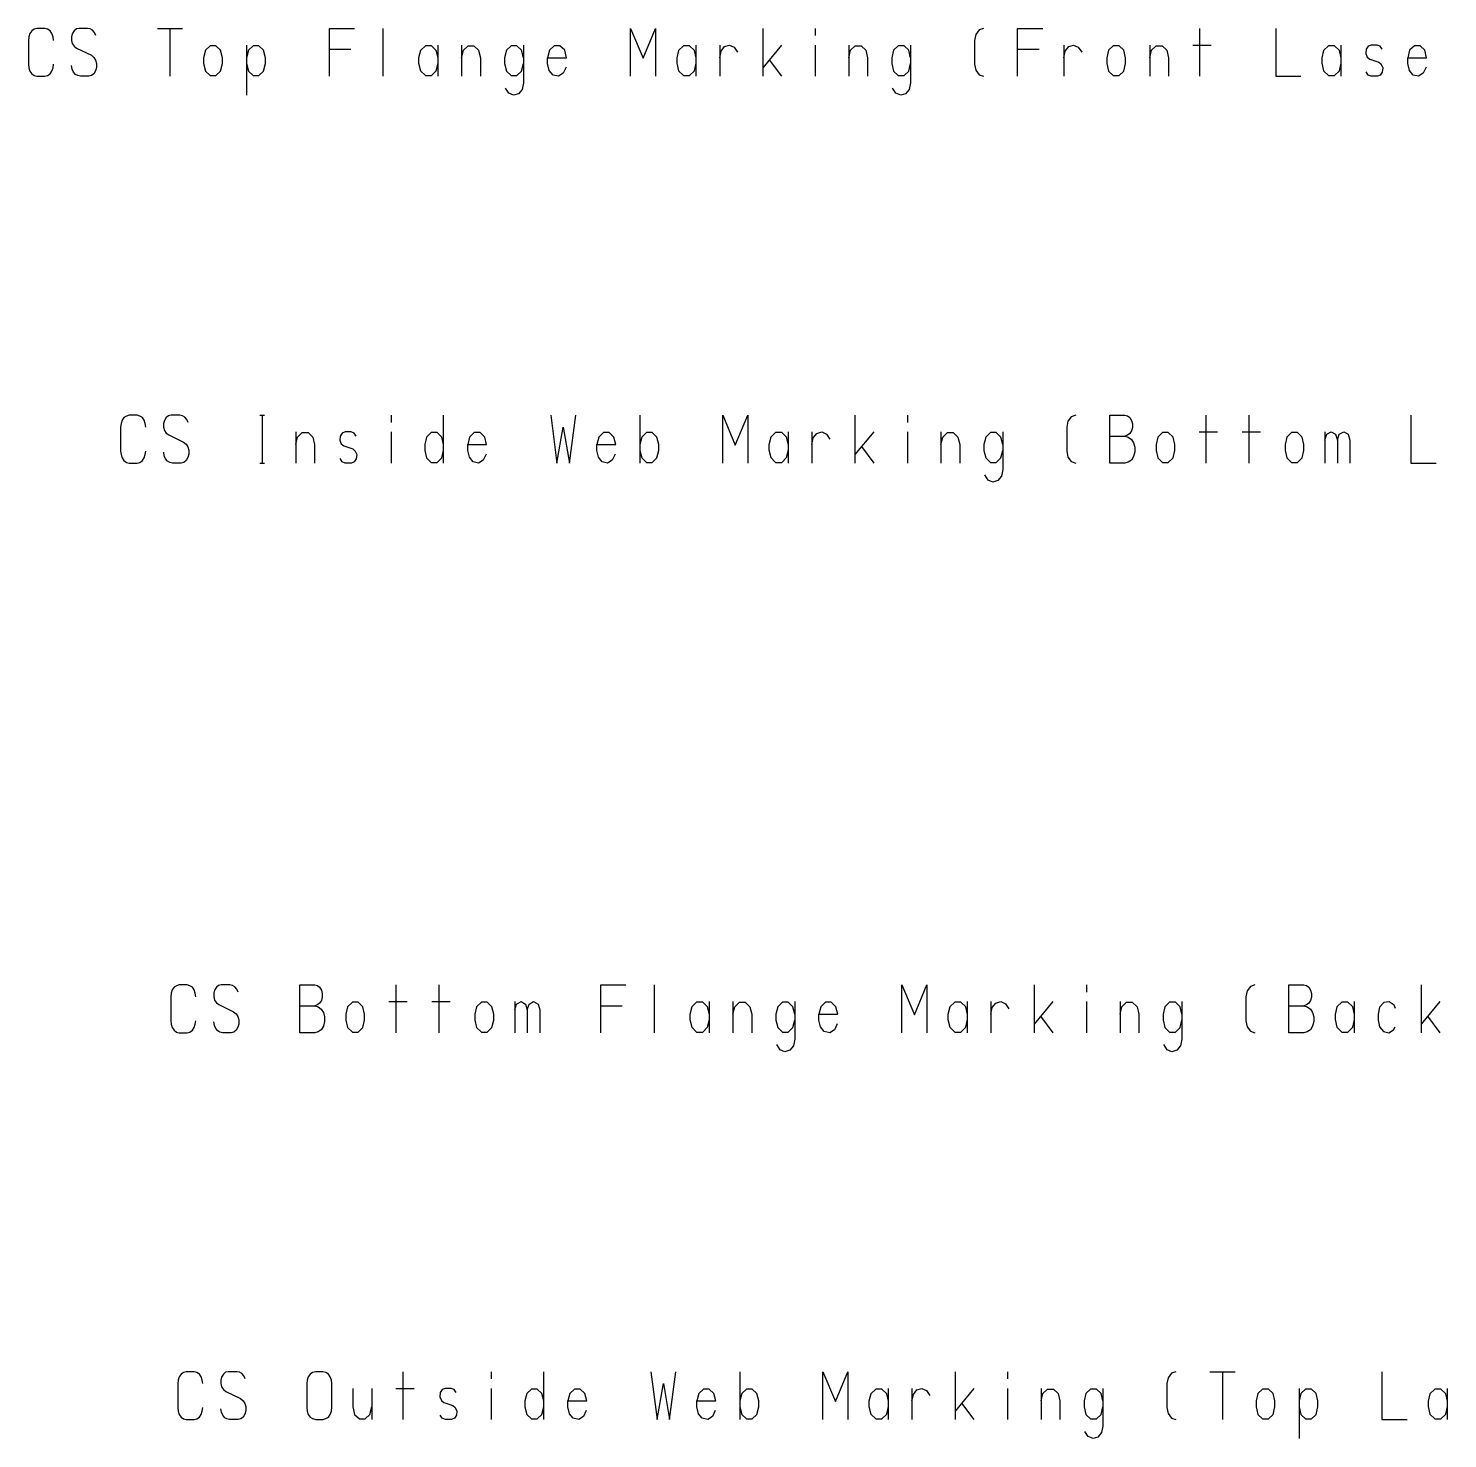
# Model space of a CAD drawing. Header units: metres. Extents: x -572 to -120, y 29 to 92.
# Drawn here: x -572.1 to -512.7, y 32.6 to 91.7 of the extents above; entities that cross this region are included whole.
import ezdxf

# ---------------------------------------------------------------- set-up
doc = ezdxf.new("R2010")
doc.units = ezdxf.units.M

msp = doc.modelspace()

# ---------------------------------------------------------------- linework, layer by layer
at = {"layer": 'Info', "color": 11, "linetype": 'CONTINUOUS'}
for p, q in [((-571.93, 91.555), (-572.005, 91.443)), ((-571.827, 91.618), (-571.93, 91.555)), ((-571.714, 91.655), (-571.827, 91.618)), ((-571.377, 91.655), (-571.714, 91.655)), ((-571.264, 91.618), (-571.377, 91.655)), ((-571.161, 91.555), (-571.264, 91.618)), ((-571.086, 91.443), (-571.161, 91.555)), ((-570.158, 91.555), (-570.233, 91.43)), ((-570.064, 91.63), (-570.158, 91.555)), ((-569.952, 91.655), (-570.064, 91.63)), ((-569.596, 91.655), (-569.952, 91.655)), ((-569.483, 91.63), (-569.596, 91.655)), ((-569.389, 91.58), (-569.483, 91.63)), ((-569.305, 91.48), (-569.389, 91.58)), ((-569.249, 91.355), (-569.305, 91.48)), ((-566.671, 91.655), (-565.621, 91.655)), ((-566.146, 91.655), (-566.146, 89.655)), ((-559.471, 91.655), (-558.421, 91.655)), ((-559.471, 89.655), (-559.471, 91.655)), ((-557.239, 91.655), (-557.239, 89.655)), ((-546.871, 91.655), (-546.346, 90.405)), ((-546.871, 89.655), (-546.871, 91.655)), ((-546.346, 90.405), (-545.821, 91.655)), ((-545.821, 91.655), (-545.821, 89.655)), ((-541.339, 91.655), (-541.339, 89.655)), ((-539.146, 91.655), (-539.146, 91.355)), ((-532.283, 91.593), (-532.424, 91.405)), ((-532.096, 91.655), (-532.283, 91.593)), ((-530.671, 91.655), (-529.621, 91.655)), ((-530.671, 89.655), (-530.671, 91.655)), ((-523.039, 89.655), (-523.039, 91.655)), ((-519.871, 91.655), (-519.871, 89.655)), ((-572.052, 91.305), (-572.071, 91.155)), ((-572.071, 91.155), (-572.071, 90.155)), ((-572.005, 91.443), (-572.052, 91.305)), ((-571.039, 91.305), (-571.086, 91.443)), ((-571.021, 91.155), (-571.039, 91.305)), ((-570.233, 91.43), (-570.271, 91.305)), ((-570.271, 91.305), (-570.271, 91.155)), ((-570.271, 91.155), (-570.233, 91.018)), ((-570.233, 91.018), (-570.158, 90.905)), ((-570.158, 90.905), (-570.055, 90.83)), ((-564.468, 90.93), (-564.664, 90.743)), ((-564.224, 90.93), (-564.468, 90.93)), ((-564.027, 90.743), (-564.224, 90.93)), ((-562.939, 90.955), (-562.939, 88.855)), ((-562.668, 90.93), (-562.864, 90.743)), ((-562.424, 90.93), (-562.668, 90.93)), ((-562.227, 90.743), (-562.424, 90.93)), ((-555.458, 90.93), (-555.664, 90.73)), ((-555.205, 90.93), (-555.458, 90.93)), ((-554.999, 90.73), (-555.205, 90.93)), ((-554.924, 89.655), (-554.924, 90.955)), ((-553.939, 90.955), (-553.939, 89.655)), ((-553.864, 90.743), (-553.668, 90.93)), ((-553.668, 90.93), (-553.424, 90.93)), ((-553.424, 90.93), (-553.227, 90.743)), ((-551.868, 90.93), (-552.064, 90.743)), ((-551.624, 90.93), (-551.868, 90.93)), ((-551.427, 90.743), (-551.624, 90.93)), ((-551.352, 90.955), (-551.352, 89.38)), ((-550.068, 90.93), (-550.264, 90.743)), ((-549.824, 90.93), (-550.068, 90.93)), ((-549.627, 90.743), (-549.824, 90.93)), ((-544.658, 90.93), (-544.864, 90.73)), ((-544.405, 90.93), (-544.658, 90.93)), ((-544.199, 90.73), (-544.405, 90.93)), ((-544.124, 89.655), (-544.124, 90.955)), ((-543.139, 90.955), (-543.139, 89.655)), ((-543.083, 90.705), (-542.933, 90.893)), ((-542.933, 90.893), (-542.727, 90.955)), ((-542.727, 90.955), (-542.53, 90.868)), ((-540.552, 90.955), (-541.339, 90.005)), ((-539.146, 90.955), (-539.146, 89.655)), ((-537.739, 90.955), (-537.739, 89.655)), ((-537.664, 90.743), (-537.468, 90.93)), ((-537.468, 90.93), (-537.224, 90.93)), ((-537.224, 90.93), (-537.027, 90.743)), ((-535.668, 90.93), (-535.864, 90.743)), ((-535.424, 90.93), (-535.668, 90.93)), ((-535.227, 90.743), (-535.424, 90.93)), ((-535.152, 90.955), (-535.152, 89.38)), ((-532.424, 91.405), (-532.471, 91.155)), ((-532.471, 91.155), (-532.471, 90.155)), ((-528.739, 90.955), (-528.739, 89.655)), ((-528.683, 90.705), (-528.533, 90.893)), ((-528.533, 90.893), (-528.327, 90.955)), ((-528.327, 90.955), (-528.13, 90.868)), ((-526.668, 90.93), (-526.864, 90.743)), ((-526.424, 90.93), (-526.668, 90.93)), ((-526.227, 90.743), (-526.424, 90.93)), ((-525.139, 90.955), (-525.139, 89.655)), ((-525.064, 90.743), (-524.868, 90.93)), ((-524.868, 90.93), (-524.624, 90.93)), ((-524.624, 90.93), (-524.427, 90.743)), ((-523.339, 90.955), (-522.571, 90.955)), ((-517.658, 90.93), (-517.864, 90.73)), ((-517.405, 90.93), (-517.658, 90.93)), ((-517.199, 90.73), (-517.405, 90.93)), ((-517.124, 89.655), (-517.124, 90.955)), ((-515.999, 90.905), (-516.083, 90.78)), ((-515.877, 90.955), (-515.999, 90.905)), ((-515.624, 90.955), (-515.877, 90.955)), ((-515.502, 90.905), (-515.624, 90.955)), ((-515.418, 90.78), (-515.502, 90.905)), ((-514.068, 90.93), (-514.264, 90.743)), ((-513.824, 90.93), (-514.068, 90.93)), ((-513.627, 90.743), (-513.824, 90.93)), ((-570.055, 90.83), (-569.436, 90.53)), ((-569.436, 90.53), (-569.333, 90.443)), ((-569.333, 90.443), (-569.258, 90.33)), ((-569.258, 90.33), (-569.221, 90.193)), ((-564.664, 90.743), (-564.739, 90.43)), ((-564.739, 90.43), (-564.739, 90.18)), ((-563.952, 90.43), (-564.027, 90.743)), ((-563.952, 90.18), (-563.952, 90.43)), ((-562.864, 90.743), (-562.939, 90.43)), ((-562.152, 90.43), (-562.227, 90.743)), ((-562.152, 90.18), (-562.152, 90.43)), ((-559.471, 90.78), (-558.571, 90.78)), ((-555.664, 90.73), (-555.739, 90.418)), ((-555.739, 90.418), (-555.739, 90.205)), ((-554.924, 90.418), (-554.999, 90.73)), ((-553.939, 90.43), (-553.864, 90.743)), ((-553.227, 90.743), (-553.152, 90.43)), ((-553.152, 90.43), (-553.152, 89.655)), ((-552.064, 90.743), (-552.139, 90.43)), ((-552.139, 90.43), (-552.139, 90.18)), ((-551.352, 90.43), (-551.427, 90.743)), ((-550.264, 90.743), (-550.339, 90.43)), ((-550.339, 90.43), (-549.552, 90.43)), ((-550.339, 90.18), (-550.339, 90.43)), ((-549.552, 90.43), (-549.627, 90.743)), ((-544.864, 90.73), (-544.939, 90.418)), ((-544.939, 90.418), (-544.939, 90.205)), ((-544.124, 90.418), (-544.199, 90.73)), ((-543.139, 90.43), (-543.083, 90.705)), ((-542.53, 90.868), (-542.389, 90.655)), ((-541.068, 90.343), (-540.552, 89.655)), ((-537.739, 90.43), (-537.664, 90.743)), ((-537.027, 90.743), (-536.952, 90.43)), ((-536.952, 90.43), (-536.952, 89.655)), ((-535.864, 90.743), (-535.939, 90.43)), ((-535.939, 90.43), (-535.939, 90.18)), ((-535.152, 90.43), (-535.227, 90.743)), ((-530.671, 90.78), (-529.771, 90.78)), ((-528.739, 90.43), (-528.683, 90.705)), ((-528.13, 90.868), (-527.989, 90.655)), ((-526.864, 90.743), (-526.939, 90.43)), ((-526.939, 90.43), (-526.939, 90.18)), ((-526.152, 90.43), (-526.227, 90.743)), ((-526.152, 90.18), (-526.152, 90.43)), ((-525.139, 90.43), (-525.064, 90.743)), ((-524.427, 90.743), (-524.352, 90.43)), ((-524.352, 90.43), (-524.352, 89.655)), ((-517.864, 90.73), (-517.939, 90.418)), ((-517.939, 90.418), (-517.939, 90.205)), ((-517.124, 90.418), (-517.199, 90.73)), ((-516.083, 90.78), (-516.102, 90.605)), ((-516.102, 90.605), (-516.036, 90.455)), ((-516.036, 90.455), (-515.933, 90.368)), ((-515.933, 90.368), (-515.558, 90.243)), ((-514.264, 90.743), (-514.339, 90.43)), ((-514.339, 90.43), (-513.552, 90.43)), ((-514.339, 90.18), (-514.339, 90.43)), ((-513.552, 90.43), (-513.627, 90.743)), ((-572.071, 90.155), (-572.052, 90.005)), ((-572.052, 90.005), (-572.005, 89.868)), ((-572.005, 89.868), (-571.93, 89.755)), ((-571.93, 89.755), (-571.827, 89.68)), ((-571.264, 89.68), (-571.161, 89.755)), ((-571.161, 89.755), (-571.086, 89.868)), ((-571.086, 89.868), (-571.039, 90.005)), ((-571.039, 90.005), (-571.021, 90.155)), ((-570.243, 89.955), (-570.261, 90.105)), ((-570.186, 89.83), (-570.243, 89.955)), ((-570.102, 89.73), (-570.186, 89.83)), ((-570.008, 89.68), (-570.102, 89.73)), ((-569.333, 89.755), (-569.427, 89.68)), ((-569.258, 89.88), (-569.333, 89.755)), ((-569.221, 90.018), (-569.258, 89.88)), ((-569.221, 90.193), (-569.221, 90.018)), ((-564.739, 90.18), (-564.664, 89.868)), ((-564.664, 89.868), (-564.468, 89.68)), ((-564.224, 89.68), (-564.027, 89.868)), ((-564.027, 89.868), (-563.952, 90.18)), ((-562.939, 90.18), (-562.864, 89.868)), ((-562.864, 89.868), (-562.668, 89.68)), ((-562.424, 89.68), (-562.227, 89.868)), ((-562.227, 89.868), (-562.152, 90.18)), ((-555.739, 90.205), (-555.664, 89.88)), ((-555.664, 89.88), (-555.458, 89.68)), ((-555.205, 89.68), (-554.999, 89.88)), ((-554.999, 89.88), (-554.924, 90.205)), ((-552.139, 90.18), (-552.064, 89.868)), ((-552.064, 89.868), (-551.868, 89.68)), ((-551.624, 89.68), (-551.427, 89.868)), ((-551.427, 89.868), (-551.352, 90.18)), ((-550.274, 89.893), (-550.339, 90.18)), ((-550.114, 89.705), (-550.274, 89.893)), ((-549.889, 89.655), (-550.114, 89.705)), ((-549.693, 89.78), (-549.889, 89.655)), ((-549.571, 90.03), (-549.693, 89.78)), ((-544.939, 90.205), (-544.864, 89.88)), ((-544.864, 89.88), (-544.658, 89.68)), ((-544.405, 89.68), (-544.199, 89.88)), ((-544.199, 89.88), (-544.124, 90.205)), ((-535.939, 90.18), (-535.864, 89.868)), ((-535.864, 89.868), (-535.668, 89.68)), ((-535.424, 89.68), (-535.227, 89.868)), ((-535.227, 89.868), (-535.152, 90.18)), ((-532.471, 90.155), (-532.424, 89.905)), ((-532.424, 89.905), (-532.283, 89.718)), ((-532.283, 89.718), (-532.096, 89.655)), ((-526.939, 90.18), (-526.864, 89.868)), ((-526.864, 89.868), (-526.668, 89.68)), ((-526.424, 89.68), (-526.227, 89.868)), ((-526.227, 89.868), (-526.152, 90.18)), ((-517.939, 90.205), (-517.864, 89.88)), ((-517.864, 89.88), (-517.658, 89.68)), ((-517.405, 89.68), (-517.199, 89.88)), ((-517.199, 89.88), (-517.124, 90.205)), ((-515.999, 89.705), (-516.083, 89.843)), ((-515.868, 89.655), (-515.999, 89.705)), ((-515.493, 89.705), (-515.614, 89.655)), ((-515.558, 90.243), (-515.455, 90.155)), ((-515.408, 89.83), (-515.493, 89.705)), ((-515.455, 90.155), (-515.389, 90.005)), ((-515.389, 90.005), (-515.408, 89.83)), ((-514.274, 89.893), (-514.339, 90.18)), ((-514.114, 89.705), (-514.274, 89.893)), ((-513.889, 89.655), (-514.114, 89.705)), ((-513.693, 89.78), (-513.889, 89.655)), ((-513.571, 90.03), (-513.693, 89.78)), ((-571.827, 89.68), (-571.714, 89.655)), ((-571.714, 89.655), (-571.377, 89.655)), ((-571.377, 89.655), (-571.264, 89.68)), ((-569.896, 89.655), (-570.008, 89.68)), ((-569.539, 89.655), (-569.896, 89.655)), ((-569.427, 89.68), (-569.539, 89.655)), ((-564.468, 89.68), (-564.224, 89.68)), ((-562.668, 89.68), (-562.424, 89.68)), ((-555.458, 89.68), (-555.205, 89.68)), ((-551.961, 88.943), (-552.102, 89.155)), ((-551.868, 89.68), (-551.624, 89.68)), ((-551.408, 89.105), (-551.558, 88.918)), ((-551.352, 89.38), (-551.408, 89.105)), ((-544.658, 89.68), (-544.405, 89.68)), ((-535.761, 88.943), (-535.902, 89.155)), ((-535.668, 89.68), (-535.424, 89.68)), ((-535.208, 89.105), (-535.358, 88.918)), ((-535.152, 89.38), (-535.208, 89.105)), ((-526.668, 89.68), (-526.424, 89.68)), ((-519.871, 89.655), (-518.821, 89.655)), ((-517.658, 89.68), (-517.405, 89.68)), ((-515.614, 89.655), (-515.868, 89.655)), ((-551.764, 88.855), (-551.961, 88.943)), ((-551.558, 88.918), (-551.764, 88.855)), ((-535.564, 88.855), (-535.761, 88.943)), ((-535.358, 88.918), (-535.564, 88.855)), ((-567.854, 75.469), (-567.967, 75.432)), ((-567.517, 75.469), (-567.854, 75.469)), ((-567.404, 75.432), (-567.517, 75.469)), ((-566.204, 75.444), (-566.298, 75.369)), ((-566.092, 75.469), (-566.204, 75.444)), ((-565.736, 75.469), (-566.092, 75.469)), ((-565.623, 75.444), (-565.736, 75.469)), ((-565.529, 75.394), (-565.623, 75.444)), ((-562.379, 75.469), (-562.192, 75.469)), ((-562.286, 75.469), (-562.286, 73.469)), ((-556.886, 75.469), (-556.886, 75.169)), ((-554.692, 73.469), (-554.692, 75.469)), ((-550.211, 75.469), (-549.948, 73.469)), ((-549.423, 73.469), (-549.161, 75.469)), ((-546.479, 75.469), (-546.479, 73.469)), ((-543.011, 75.469), (-542.486, 74.219)), ((-543.011, 73.469), (-543.011, 75.469)), ((-542.486, 74.219), (-541.961, 75.469)), ((-541.961, 75.469), (-541.961, 73.469)), ((-537.479, 75.469), (-537.479, 73.469)), ((-535.286, 75.469), (-535.286, 75.169)), ((-528.236, 75.469), (-528.423, 75.407)), ((-526.811, 75.469), (-526.183, 75.469)), ((-526.811, 73.469), (-526.811, 75.469)), ((-526.183, 75.469), (-526.07, 75.444)), ((-526.07, 75.444), (-525.976, 75.369)), ((-522.779, 73.469), (-522.779, 75.469)), ((-520.979, 73.469), (-520.979, 75.469)), ((-514.211, 75.469), (-514.211, 73.469)), ((-568.192, 75.119), (-568.211, 74.969)), ((-568.211, 74.969), (-568.211, 73.969)), ((-568.145, 75.257), (-568.192, 75.119)), ((-568.07, 75.369), (-568.145, 75.257)), ((-567.967, 75.432), (-568.07, 75.369)), ((-567.301, 75.369), (-567.404, 75.432)), ((-567.226, 75.257), (-567.301, 75.369)), ((-567.179, 75.119), (-567.226, 75.257)), ((-567.161, 74.969), (-567.179, 75.119)), ((-566.373, 75.244), (-566.411, 75.119)), ((-566.411, 75.119), (-566.411, 74.969)), ((-566.411, 74.969), (-566.373, 74.832)), ((-566.298, 75.369), (-566.373, 75.244)), ((-565.445, 75.294), (-565.529, 75.394)), ((-565.389, 75.169), (-565.445, 75.294)), ((-549.948, 73.469), (-549.686, 74.969)), ((-549.686, 74.969), (-549.423, 73.469)), ((-528.564, 75.219), (-528.611, 74.969)), ((-528.611, 74.969), (-528.611, 73.969)), ((-528.423, 75.407), (-528.564, 75.219)), ((-525.976, 75.369), (-525.901, 75.244)), ((-525.901, 75.244), (-525.864, 75.107)), ((-525.864, 74.957), (-525.901, 74.819)), ((-525.864, 75.107), (-525.864, 74.957)), ((-566.373, 74.832), (-566.298, 74.719)), ((-566.298, 74.719), (-566.195, 74.644)), ((-566.195, 74.644), (-565.576, 74.344)), ((-565.576, 74.344), (-565.473, 74.257)), ((-565.473, 74.257), (-565.398, 74.144)), ((-560.879, 74.769), (-560.879, 73.469)), ((-560.879, 74.244), (-560.804, 74.557)), ((-560.804, 74.557), (-560.608, 74.744)), ((-560.608, 74.744), (-560.364, 74.744)), ((-560.364, 74.744), (-560.167, 74.557)), ((-560.167, 74.557), (-560.092, 74.244)), ((-559.023, 74.594), (-559.042, 74.419)), ((-559.042, 74.419), (-558.976, 74.269)), ((-558.939, 74.719), (-559.023, 74.594)), ((-558.976, 74.269), (-558.873, 74.182)), ((-558.817, 74.769), (-558.939, 74.719)), ((-558.564, 74.769), (-558.817, 74.769)), ((-558.442, 74.719), (-558.564, 74.769)), ((-558.358, 74.594), (-558.442, 74.719)), ((-556.886, 74.769), (-556.886, 73.469)), ((-555.404, 74.557), (-555.479, 74.244)), ((-555.208, 74.744), (-555.404, 74.557)), ((-554.964, 74.744), (-555.208, 74.744)), ((-554.767, 74.557), (-554.964, 74.744)), ((-554.692, 74.244), (-554.767, 74.557)), ((-553.604, 74.557), (-553.679, 74.244)), ((-553.408, 74.744), (-553.604, 74.557)), ((-553.164, 74.744), (-553.408, 74.744)), ((-552.967, 74.557), (-553.164, 74.744)), ((-552.892, 74.244), (-552.967, 74.557)), ((-548.204, 74.557), (-548.279, 74.244)), ((-548.008, 74.744), (-548.204, 74.557)), ((-547.764, 74.744), (-548.008, 74.744)), ((-547.567, 74.557), (-547.764, 74.744)), ((-547.492, 74.244), (-547.567, 74.557)), ((-546.404, 74.557), (-546.479, 74.244)), ((-546.208, 74.744), (-546.404, 74.557)), ((-545.964, 74.744), (-546.208, 74.744)), ((-545.767, 74.557), (-545.964, 74.744)), ((-545.692, 74.244), (-545.767, 74.557)), ((-541.004, 74.544), (-541.079, 74.232)), ((-540.798, 74.744), (-541.004, 74.544)), ((-540.545, 74.744), (-540.798, 74.744)), ((-540.339, 74.544), (-540.545, 74.744)), ((-540.264, 74.232), (-540.339, 74.544)), ((-540.264, 73.469), (-540.264, 74.769)), ((-539.279, 74.769), (-539.279, 73.469)), ((-539.279, 74.244), (-539.223, 74.519)), ((-539.223, 74.519), (-539.073, 74.707)), ((-539.073, 74.707), (-538.867, 74.769)), ((-538.867, 74.769), (-538.67, 74.682)), ((-538.67, 74.682), (-538.529, 74.469)), ((-536.692, 74.769), (-537.479, 73.819)), ((-535.286, 74.769), (-535.286, 73.469)), ((-533.879, 74.769), (-533.879, 73.469)), ((-533.879, 74.244), (-533.804, 74.557)), ((-533.804, 74.557), (-533.608, 74.744)), ((-533.608, 74.744), (-533.364, 74.744)), ((-533.364, 74.744), (-533.167, 74.557)), ((-533.167, 74.557), (-533.092, 74.244)), ((-532.004, 74.557), (-532.079, 74.244)), ((-531.808, 74.744), (-532.004, 74.557)), ((-531.564, 74.744), (-531.808, 74.744)), ((-531.367, 74.557), (-531.564, 74.744)), ((-531.292, 74.244), (-531.367, 74.557)), ((-531.292, 74.769), (-531.292, 73.194)), ((-526.811, 74.594), (-526.183, 74.594)), ((-526.07, 74.632), (-526.183, 74.594)), ((-526.183, 74.594), (-526.042, 74.557)), ((-525.976, 74.707), (-526.07, 74.632)), ((-526.042, 74.557), (-525.911, 74.457)), ((-525.901, 74.819), (-525.976, 74.707)), ((-525.911, 74.457), (-525.817, 74.307)), ((-525.817, 74.307), (-525.77, 74.132)), ((-524.804, 74.557), (-524.879, 74.244)), ((-524.608, 74.744), (-524.804, 74.557)), ((-524.364, 74.744), (-524.608, 74.744)), ((-524.167, 74.557), (-524.364, 74.744)), ((-524.092, 74.244), (-524.167, 74.557)), ((-523.079, 74.769), (-522.311, 74.769)), ((-521.279, 74.769), (-520.511, 74.769)), ((-519.404, 74.557), (-519.479, 74.244)), ((-519.208, 74.744), (-519.404, 74.557)), ((-518.964, 74.744), (-519.208, 74.744)), ((-518.767, 74.557), (-518.964, 74.744)), ((-518.692, 74.244), (-518.767, 74.557)), ((-517.811, 74.769), (-517.811, 73.469)), ((-517.811, 74.419), (-517.736, 74.669)), ((-517.736, 74.669), (-517.548, 74.769)), ((-517.548, 74.769), (-517.361, 74.669)), ((-517.361, 74.669), (-517.286, 74.419)), ((-517.286, 74.419), (-517.211, 74.669)), ((-517.286, 74.419), (-517.286, 73.469)), ((-517.211, 74.669), (-517.023, 74.769)), ((-517.023, 74.769), (-516.836, 74.669)), ((-516.836, 74.669), (-516.761, 74.419)), ((-516.761, 74.419), (-516.761, 73.469)), ((-568.211, 73.969), (-568.192, 73.819)), ((-568.192, 73.819), (-568.145, 73.682)), ((-568.145, 73.682), (-568.07, 73.569)), ((-567.301, 73.569), (-567.226, 73.682)), ((-567.226, 73.682), (-567.179, 73.819)), ((-567.179, 73.819), (-567.161, 73.969)), ((-566.383, 73.769), (-566.401, 73.919)), ((-566.326, 73.644), (-566.383, 73.769)), ((-565.398, 73.694), (-565.473, 73.569)), ((-565.398, 74.144), (-565.361, 74.007)), ((-565.361, 73.832), (-565.398, 73.694)), ((-565.361, 74.007), (-565.361, 73.832)), ((-560.092, 74.244), (-560.092, 73.469)), ((-558.939, 73.519), (-559.023, 73.657)), ((-558.873, 74.182), (-558.498, 74.057)), ((-558.498, 74.057), (-558.395, 73.969)), ((-558.395, 73.969), (-558.329, 73.819)), ((-558.329, 73.819), (-558.348, 73.644)), ((-555.479, 74.244), (-555.479, 73.994)), ((-555.479, 73.994), (-555.404, 73.682)), ((-555.404, 73.682), (-555.208, 73.494)), ((-554.964, 73.494), (-554.767, 73.682)), ((-554.767, 73.682), (-554.692, 73.994)), ((-553.679, 74.244), (-552.892, 74.244)), ((-553.679, 73.994), (-553.679, 74.244)), ((-553.614, 73.707), (-553.679, 73.994)), ((-553.454, 73.519), (-553.614, 73.707)), ((-552.911, 73.844), (-553.033, 73.594)), ((-548.279, 74.244), (-547.492, 74.244)), ((-548.279, 73.994), (-548.279, 74.244)), ((-548.214, 73.707), (-548.279, 73.994)), ((-548.054, 73.519), (-548.214, 73.707)), ((-547.511, 73.844), (-547.633, 73.594)), ((-546.479, 73.994), (-546.404, 73.682)), ((-546.404, 73.682), (-546.208, 73.494)), ((-545.964, 73.494), (-545.767, 73.682)), ((-545.767, 73.682), (-545.692, 73.994)), ((-545.692, 73.994), (-545.692, 74.244)), ((-541.079, 74.232), (-541.079, 74.019)), ((-541.079, 74.019), (-541.004, 73.694)), ((-541.004, 73.694), (-540.798, 73.494)), ((-540.545, 73.494), (-540.339, 73.694)), ((-540.339, 73.694), (-540.264, 74.019)), ((-537.208, 74.157), (-536.692, 73.469)), ((-533.092, 74.244), (-533.092, 73.469)), ((-532.079, 74.244), (-532.079, 73.994)), ((-532.079, 73.994), (-532.004, 73.682)), ((-532.004, 73.682), (-531.808, 73.494)), ((-531.564, 73.494), (-531.367, 73.682)), ((-531.367, 73.682), (-531.292, 73.994)), ((-528.611, 73.969), (-528.564, 73.719)), ((-528.564, 73.719), (-528.423, 73.532)), ((-525.817, 73.744), (-525.911, 73.594)), ((-525.77, 73.932), (-525.817, 73.744)), ((-525.77, 74.132), (-525.77, 73.932)), ((-524.879, 74.244), (-524.879, 73.994)), ((-524.879, 73.994), (-524.804, 73.682)), ((-524.804, 73.682), (-524.608, 73.494)), ((-524.364, 73.494), (-524.167, 73.682)), ((-524.167, 73.682), (-524.092, 73.994)), ((-524.092, 73.994), (-524.092, 74.244)), ((-519.479, 74.244), (-519.479, 73.994)), ((-519.479, 73.994), (-519.404, 73.682)), ((-519.404, 73.682), (-519.208, 73.494)), ((-518.964, 73.494), (-518.767, 73.682)), ((-518.767, 73.682), (-518.692, 73.994)), ((-518.692, 73.994), (-518.692, 74.244)), ((-568.07, 73.569), (-567.967, 73.494)), ((-567.967, 73.494), (-567.854, 73.469)), ((-567.854, 73.469), (-567.517, 73.469)), ((-567.517, 73.469), (-567.404, 73.494)), ((-567.404, 73.494), (-567.301, 73.569)), ((-566.242, 73.544), (-566.326, 73.644)), ((-566.148, 73.494), (-566.242, 73.544)), ((-566.036, 73.469), (-566.148, 73.494)), ((-565.679, 73.469), (-566.036, 73.469)), ((-565.567, 73.494), (-565.679, 73.469)), ((-565.473, 73.569), (-565.567, 73.494)), ((-562.379, 73.469), (-562.192, 73.469)), ((-558.808, 73.469), (-558.939, 73.519)), ((-558.554, 73.469), (-558.808, 73.469)), ((-558.433, 73.519), (-558.554, 73.469)), ((-558.348, 73.644), (-558.433, 73.519)), ((-555.208, 73.494), (-554.964, 73.494)), ((-553.229, 73.469), (-553.454, 73.519)), ((-553.033, 73.594), (-553.229, 73.469)), ((-547.829, 73.469), (-548.054, 73.519)), ((-547.633, 73.594), (-547.829, 73.469)), ((-546.208, 73.494), (-545.964, 73.494)), ((-540.798, 73.494), (-540.545, 73.494)), ((-531.808, 73.494), (-531.564, 73.494)), ((-531.292, 73.194), (-531.348, 72.919)), ((-528.423, 73.532), (-528.236, 73.469)), ((-526.183, 73.469), (-526.811, 73.469)), ((-526.042, 73.507), (-526.183, 73.469)), ((-525.911, 73.594), (-526.042, 73.507)), ((-524.608, 73.494), (-524.364, 73.494)), ((-519.208, 73.494), (-518.964, 73.494)), ((-514.211, 73.469), (-513.161, 73.469)), ((-531.901, 72.757), (-532.042, 72.969)), ((-531.704, 72.669), (-531.901, 72.757)), ((-531.498, 72.732), (-531.704, 72.669)), ((-531.348, 72.919), (-531.498, 72.732)), ((-566.098, 51.281), (-566.116, 51.131)), ((-566.116, 51.131), (-566.116, 50.131)), ((-566.051, 51.419), (-566.098, 51.281)), ((-565.976, 51.531), (-566.051, 51.419)), ((-565.873, 51.594), (-565.976, 51.531)), ((-565.76, 51.631), (-565.873, 51.594)), ((-565.423, 51.631), (-565.76, 51.631)), ((-565.31, 51.594), (-565.423, 51.631)), ((-565.207, 51.531), (-565.31, 51.594)), ((-565.132, 51.419), (-565.207, 51.531)), ((-565.085, 51.281), (-565.132, 51.419)), ((-565.066, 51.131), (-565.085, 51.281)), ((-564.279, 51.406), (-564.316, 51.281)), ((-564.316, 51.281), (-564.316, 51.131)), ((-564.316, 51.131), (-564.279, 50.994)), ((-564.204, 51.531), (-564.279, 51.406)), ((-564.11, 51.606), (-564.204, 51.531)), ((-563.998, 51.631), (-564.11, 51.606)), ((-563.641, 51.631), (-563.998, 51.631)), ((-563.529, 51.606), (-563.641, 51.631)), ((-563.435, 51.556), (-563.529, 51.606)), ((-563.351, 51.456), (-563.435, 51.556)), ((-563.295, 51.331), (-563.351, 51.456)), ((-560.716, 51.631), (-560.088, 51.631)), ((-560.716, 49.631), (-560.716, 51.631)), ((-560.088, 51.631), (-559.976, 51.606)), ((-559.976, 51.606), (-559.882, 51.531)), ((-559.882, 51.531), (-559.807, 51.406)), ((-559.807, 51.406), (-559.77, 51.269)), ((-559.77, 51.119), (-559.807, 50.981)), ((-559.77, 51.269), (-559.77, 51.119)), ((-556.685, 49.631), (-556.685, 51.631)), ((-554.885, 49.631), (-554.885, 51.631)), ((-548.116, 51.631), (-547.066, 51.631)), ((-548.116, 49.631), (-548.116, 51.631)), ((-545.885, 51.631), (-545.885, 49.631)), ((-535.516, 51.631), (-534.991, 50.381)), ((-535.516, 49.631), (-535.516, 51.631)), ((-534.991, 50.381), (-534.466, 51.631)), ((-534.466, 51.631), (-534.466, 49.631)), ((-529.985, 51.631), (-529.985, 49.631)), ((-527.791, 51.631), (-527.791, 51.331)), ((-521.07, 51.381), (-521.116, 51.131)), ((-521.116, 51.131), (-521.116, 50.131)), ((-520.929, 51.569), (-521.07, 51.381)), ((-520.741, 51.631), (-520.929, 51.569)), ((-519.316, 51.631), (-518.688, 51.631)), ((-519.316, 49.631), (-519.316, 51.631)), ((-518.688, 51.631), (-518.576, 51.606)), ((-518.576, 51.606), (-518.482, 51.531)), ((-518.482, 51.531), (-518.407, 51.406)), ((-518.407, 51.406), (-518.37, 51.269)), ((-518.37, 51.119), (-518.407, 50.981)), ((-518.37, 51.269), (-518.37, 51.119)), ((-513.785, 51.631), (-513.785, 49.631)), ((-564.279, 50.994), (-564.204, 50.881)), ((-564.204, 50.881), (-564.101, 50.806)), ((-564.101, 50.806), (-563.482, 50.506)), ((-563.482, 50.506), (-563.379, 50.419)), ((-560.716, 50.756), (-560.088, 50.756)), ((-559.976, 50.794), (-560.088, 50.756)), ((-560.088, 50.756), (-559.948, 50.719)), ((-559.882, 50.869), (-559.976, 50.794)), ((-559.948, 50.719), (-559.816, 50.619)), ((-559.807, 50.981), (-559.882, 50.869)), ((-559.816, 50.619), (-559.723, 50.469)), ((-558.71, 50.719), (-558.785, 50.406)), ((-558.513, 50.906), (-558.71, 50.719)), ((-558.27, 50.906), (-558.513, 50.906)), ((-558.073, 50.719), (-558.27, 50.906)), ((-557.998, 50.406), (-558.073, 50.719)), ((-556.985, 50.931), (-556.216, 50.931)), ((-555.185, 50.931), (-554.416, 50.931)), ((-553.31, 50.719), (-553.385, 50.406)), ((-553.113, 50.906), (-553.31, 50.719)), ((-552.87, 50.906), (-553.113, 50.906)), ((-552.673, 50.719), (-552.87, 50.906)), ((-552.598, 50.406), (-552.673, 50.719)), ((-551.716, 50.931), (-551.716, 49.631)), ((-551.716, 50.581), (-551.641, 50.831)), ((-551.641, 50.831), (-551.454, 50.931)), ((-551.454, 50.931), (-551.266, 50.831)), ((-551.266, 50.831), (-551.191, 50.581)), ((-551.191, 50.581), (-551.116, 50.831)), ((-551.191, 50.581), (-551.191, 49.631)), ((-551.116, 50.831), (-550.929, 50.931)), ((-550.929, 50.931), (-550.741, 50.831)), ((-550.741, 50.831), (-550.666, 50.581)), ((-550.666, 50.581), (-550.666, 49.631)), ((-548.116, 50.756), (-547.216, 50.756)), ((-544.31, 50.706), (-544.385, 50.394)), ((-544.104, 50.906), (-544.31, 50.706)), ((-543.851, 50.906), (-544.104, 50.906)), ((-543.645, 50.706), (-543.851, 50.906)), ((-543.57, 50.394), (-543.645, 50.706)), ((-543.57, 49.631), (-543.57, 50.931)), ((-542.585, 50.931), (-542.585, 49.631)), ((-542.585, 50.406), (-542.51, 50.719)), ((-542.51, 50.719), (-542.313, 50.906)), ((-542.313, 50.906), (-542.07, 50.906)), ((-542.07, 50.906), (-541.873, 50.719)), ((-541.873, 50.719), (-541.798, 50.406)), ((-540.71, 50.719), (-540.785, 50.406)), ((-540.513, 50.906), (-540.71, 50.719)), ((-540.27, 50.906), (-540.513, 50.906)), ((-540.073, 50.719), (-540.27, 50.906)), ((-539.998, 50.406), (-540.073, 50.719)), ((-539.998, 50.931), (-539.998, 49.356)), ((-538.91, 50.719), (-538.985, 50.406)), ((-538.713, 50.906), (-538.91, 50.719)), ((-538.47, 50.906), (-538.713, 50.906)), ((-538.273, 50.719), (-538.47, 50.906)), ((-538.198, 50.406), (-538.273, 50.719)), ((-533.51, 50.706), (-533.585, 50.394)), ((-533.304, 50.906), (-533.51, 50.706)), ((-533.051, 50.906), (-533.304, 50.906)), ((-532.845, 50.706), (-533.051, 50.906)), ((-532.77, 50.394), (-532.845, 50.706)), ((-532.77, 49.631), (-532.77, 50.931)), ((-531.785, 50.931), (-531.785, 49.631)), ((-531.785, 50.406), (-531.729, 50.681)), ((-531.729, 50.681), (-531.579, 50.869)), ((-531.579, 50.869), (-531.373, 50.931)), ((-531.373, 50.931), (-531.176, 50.844)), ((-531.176, 50.844), (-531.035, 50.631)), ((-529.198, 50.931), (-529.985, 49.981)), ((-527.791, 50.931), (-527.791, 49.631)), ((-526.385, 50.931), (-526.385, 49.631)), ((-526.385, 50.406), (-526.31, 50.719)), ((-526.31, 50.719), (-526.113, 50.906)), ((-526.113, 50.906), (-525.87, 50.906)), ((-525.87, 50.906), (-525.673, 50.719)), ((-525.673, 50.719), (-525.598, 50.406)), ((-524.51, 50.719), (-524.585, 50.406)), ((-524.313, 50.906), (-524.51, 50.719)), ((-524.07, 50.906), (-524.313, 50.906)), ((-523.873, 50.719), (-524.07, 50.906)), ((-523.798, 50.406), (-523.873, 50.719)), ((-523.798, 50.931), (-523.798, 49.356)), ((-519.316, 50.756), (-518.688, 50.756)), ((-518.576, 50.794), (-518.688, 50.756)), ((-518.688, 50.756), (-518.548, 50.719)), ((-518.482, 50.869), (-518.576, 50.794)), ((-518.548, 50.719), (-518.416, 50.619)), ((-518.407, 50.981), (-518.482, 50.869)), ((-518.416, 50.619), (-518.323, 50.469)), ((-517.31, 50.706), (-517.385, 50.394)), ((-517.104, 50.906), (-517.31, 50.706)), ((-516.851, 50.906), (-517.104, 50.906)), ((-516.645, 50.706), (-516.851, 50.906)), ((-516.57, 50.394), (-516.645, 50.706)), ((-516.57, 49.631), (-516.57, 50.931)), ((-515.52, 50.694), (-515.585, 50.406)), ((-515.341, 50.894), (-515.52, 50.694)), ((-515.116, 50.919), (-515.341, 50.894)), ((-514.91, 50.781), (-515.116, 50.919)), ((-514.854, 50.644), (-514.91, 50.781)), ((-512.998, 50.931), (-513.785, 49.981)), ((-566.116, 50.131), (-566.098, 49.981)), ((-566.098, 49.981), (-566.051, 49.844)), ((-565.132, 49.844), (-565.085, 49.981)), ((-565.085, 49.981), (-565.066, 50.131)), ((-564.288, 49.931), (-564.307, 50.081)), ((-564.232, 49.806), (-564.288, 49.931)), ((-563.379, 50.419), (-563.304, 50.306)), ((-563.304, 50.306), (-563.266, 50.169)), ((-563.266, 49.994), (-563.304, 49.856)), ((-563.266, 50.169), (-563.266, 49.994)), ((-559.723, 49.906), (-559.816, 49.756)), ((-559.723, 50.469), (-559.676, 50.294)), ((-559.676, 50.094), (-559.723, 49.906)), ((-559.676, 50.294), (-559.676, 50.094)), ((-558.785, 50.406), (-558.785, 50.156)), ((-558.785, 50.156), (-558.71, 49.844)), ((-558.073, 49.844), (-557.998, 50.156)), ((-557.998, 50.156), (-557.998, 50.406)), ((-553.385, 50.406), (-553.385, 50.156)), ((-553.385, 50.156), (-553.31, 49.844)), ((-552.673, 49.844), (-552.598, 50.156)), ((-552.598, 50.156), (-552.598, 50.406)), ((-544.385, 50.394), (-544.385, 50.181)), ((-544.385, 50.181), (-544.31, 49.856)), ((-543.645, 49.856), (-543.57, 50.181)), ((-541.798, 50.406), (-541.798, 49.631)), ((-540.785, 50.406), (-540.785, 50.156)), ((-540.785, 50.156), (-540.71, 49.844)), ((-540.073, 49.844), (-539.998, 50.156)), ((-538.985, 50.406), (-538.198, 50.406)), ((-538.985, 50.156), (-538.985, 50.406)), ((-538.92, 49.869), (-538.985, 50.156)), ((-538.216, 50.006), (-538.338, 49.756)), ((-533.585, 50.394), (-533.585, 50.181)), ((-533.585, 50.181), (-533.51, 49.856)), ((-532.845, 49.856), (-532.77, 50.181)), ((-529.713, 50.319), (-529.198, 49.631)), ((-525.598, 50.406), (-525.598, 49.631)), ((-524.585, 50.406), (-524.585, 50.156)), ((-524.585, 50.156), (-524.51, 49.844)), ((-523.873, 49.844), (-523.798, 50.156)), ((-521.116, 50.131), (-521.07, 49.881)), ((-518.323, 49.906), (-518.416, 49.756)), ((-518.323, 50.469), (-518.276, 50.294)), ((-518.276, 50.094), (-518.323, 49.906)), ((-518.276, 50.294), (-518.276, 50.094)), ((-517.385, 50.394), (-517.385, 50.181)), ((-517.385, 50.181), (-517.31, 49.856)), ((-516.645, 49.856), (-516.57, 50.181)), ((-515.585, 50.406), (-515.585, 50.156)), ((-515.585, 50.156), (-515.52, 49.869)), ((-513.513, 50.319), (-512.998, 49.631)), ((-566.051, 49.844), (-565.976, 49.731)), ((-565.976, 49.731), (-565.873, 49.656)), ((-565.873, 49.656), (-565.76, 49.631)), ((-565.76, 49.631), (-565.423, 49.631)), ((-565.423, 49.631), (-565.31, 49.656)), ((-565.31, 49.656), (-565.207, 49.731)), ((-565.207, 49.731), (-565.132, 49.844)), ((-564.148, 49.706), (-564.232, 49.806)), ((-564.054, 49.656), (-564.148, 49.706)), ((-563.941, 49.631), (-564.054, 49.656)), ((-563.585, 49.631), (-563.941, 49.631)), ((-563.473, 49.656), (-563.585, 49.631)), ((-563.379, 49.731), (-563.473, 49.656)), ((-563.304, 49.856), (-563.379, 49.731)), ((-560.088, 49.631), (-560.716, 49.631)), ((-559.948, 49.669), (-560.088, 49.631)), ((-559.816, 49.756), (-559.948, 49.669)), ((-558.71, 49.844), (-558.513, 49.656)), ((-558.513, 49.656), (-558.27, 49.656)), ((-558.27, 49.656), (-558.073, 49.844)), ((-553.31, 49.844), (-553.113, 49.656)), ((-553.113, 49.656), (-552.87, 49.656)), ((-552.87, 49.656), (-552.673, 49.844)), ((-544.31, 49.856), (-544.104, 49.656)), ((-544.104, 49.656), (-543.851, 49.656)), ((-543.851, 49.656), (-543.645, 49.856)), ((-540.71, 49.844), (-540.513, 49.656)), ((-540.513, 49.656), (-540.27, 49.656)), ((-540.27, 49.656), (-540.073, 49.844)), ((-539.998, 49.356), (-540.054, 49.081)), ((-538.76, 49.681), (-538.92, 49.869)), ((-538.535, 49.631), (-538.76, 49.681)), ((-538.338, 49.756), (-538.535, 49.631)), ((-533.51, 49.856), (-533.304, 49.656)), ((-533.304, 49.656), (-533.051, 49.656)), ((-533.051, 49.656), (-532.845, 49.856)), ((-524.51, 49.844), (-524.313, 49.656)), ((-524.313, 49.656), (-524.07, 49.656)), ((-524.07, 49.656), (-523.873, 49.844)), ((-523.798, 49.356), (-523.854, 49.081)), ((-521.07, 49.881), (-520.929, 49.694)), ((-520.929, 49.694), (-520.741, 49.631)), ((-518.688, 49.631), (-519.316, 49.631)), ((-518.548, 49.669), (-518.688, 49.631)), ((-518.416, 49.756), (-518.548, 49.669)), ((-517.31, 49.856), (-517.104, 49.656)), ((-517.104, 49.656), (-516.851, 49.656)), ((-516.851, 49.656), (-516.645, 49.856)), ((-515.52, 49.869), (-515.36, 49.681)), ((-515.36, 49.681), (-515.135, 49.631)), ((-515.135, 49.631), (-514.938, 49.756)), ((-514.938, 49.756), (-514.873, 49.881)), ((-540.607, 48.919), (-540.748, 49.131)), ((-540.41, 48.831), (-540.607, 48.919)), ((-540.204, 48.894), (-540.41, 48.831)), ((-540.054, 49.081), (-540.204, 48.894)), ((-524.407, 48.919), (-524.548, 49.131)), ((-524.21, 48.831), (-524.407, 48.919)), ((-524.004, 48.894), (-524.21, 48.831)), ((-523.854, 49.081), (-524.004, 48.894)), ((-565.803, 35.095), (-565.822, 34.945)), ((-565.756, 35.232), (-565.803, 35.095)), ((-565.681, 35.345), (-565.756, 35.232)), ((-565.578, 35.407), (-565.681, 35.345)), ((-565.466, 35.445), (-565.578, 35.407)), ((-565.128, 35.445), (-565.466, 35.445)), ((-565.016, 35.407), (-565.128, 35.445)), ((-564.913, 35.345), (-565.016, 35.407)), ((-564.838, 35.232), (-564.913, 35.345)), ((-564.791, 35.095), (-564.838, 35.232)), ((-564.772, 34.945), (-564.791, 35.095)), ((-563.985, 35.22), (-564.022, 35.095)), ((-564.022, 35.095), (-564.022, 34.945)), ((-563.91, 35.345), (-563.985, 35.22)), ((-563.816, 35.42), (-563.91, 35.345)), ((-563.703, 35.445), (-563.816, 35.42)), ((-563.347, 35.445), (-563.703, 35.445)), ((-563.235, 35.42), (-563.347, 35.445)), ((-563.141, 35.37), (-563.235, 35.42)), ((-563.056, 35.27), (-563.141, 35.37)), ((-563, 35.145), (-563.056, 35.27)), ((-560.403, 35.095), (-560.422, 34.945)), ((-560.356, 35.232), (-560.403, 35.095)), ((-560.281, 35.345), (-560.356, 35.232)), ((-560.178, 35.407), (-560.281, 35.345)), ((-560.047, 35.445), (-560.178, 35.407)), ((-559.747, 35.445), (-560.047, 35.445)), ((-559.616, 35.407), (-559.747, 35.445)), ((-559.513, 35.345), (-559.616, 35.407)), ((-559.438, 35.232), (-559.513, 35.345)), ((-559.391, 35.095), (-559.438, 35.232)), ((-559.372, 34.945), (-559.391, 35.095)), ((-556.391, 33.445), (-556.391, 35.445)), ((-552.697, 35.445), (-552.697, 35.145)), ((-550.503, 33.445), (-550.503, 35.445)), ((-546.022, 35.445), (-545.76, 33.445)), ((-545.235, 33.445), (-544.972, 35.445)), ((-542.291, 35.445), (-542.291, 33.445)), ((-538.822, 35.445), (-538.297, 34.195)), ((-538.822, 33.445), (-538.822, 35.445)), ((-538.297, 34.195), (-537.772, 35.445)), ((-537.772, 35.445), (-537.772, 33.445)), ((-533.291, 35.445), (-533.291, 33.445)), ((-531.097, 35.445), (-531.097, 35.145)), ((-524.375, 35.195), (-524.422, 34.945)), ((-524.235, 35.382), (-524.375, 35.195)), ((-524.047, 35.445), (-524.235, 35.382)), ((-522.622, 35.445), (-521.572, 35.445)), ((-522.097, 35.445), (-522.097, 33.445)), ((-515.422, 35.445), (-515.422, 33.445)), ((-565.822, 34.945), (-565.822, 33.945)), ((-564.022, 34.945), (-563.985, 34.807)), ((-563.985, 34.807), (-563.91, 34.695)), ((-563.91, 34.695), (-563.806, 34.62)), ((-563.806, 34.62), (-563.188, 34.32)), ((-560.422, 34.945), (-560.422, 33.945)), ((-559.372, 33.945), (-559.372, 34.945)), ((-558.491, 34.745), (-558.491, 33.97)), ((-557.703, 34.745), (-557.703, 33.445)), ((-556.691, 34.745), (-555.922, 34.745)), ((-554.835, 34.57), (-554.853, 34.395)), ((-554.75, 34.695), (-554.835, 34.57)), ((-554.628, 34.745), (-554.75, 34.695)), ((-554.375, 34.745), (-554.628, 34.745)), ((-554.253, 34.695), (-554.375, 34.745)), ((-554.169, 34.57), (-554.253, 34.695)), ((-552.697, 34.745), (-552.697, 33.445)), ((-551.216, 34.532), (-551.291, 34.22)), ((-551.019, 34.72), (-551.216, 34.532)), ((-550.775, 34.72), (-551.019, 34.72)), ((-550.578, 34.532), (-550.775, 34.72)), ((-550.503, 34.22), (-550.578, 34.532)), ((-549.416, 34.532), (-549.491, 34.22)), ((-549.219, 34.72), (-549.416, 34.532)), ((-548.975, 34.72), (-549.219, 34.72)), ((-548.778, 34.532), (-548.975, 34.72)), ((-548.703, 34.22), (-548.778, 34.532)), ((-545.76, 33.445), (-545.497, 34.945)), ((-545.497, 34.945), (-545.235, 33.445)), ((-544.016, 34.532), (-544.091, 34.22)), ((-543.819, 34.72), (-544.016, 34.532)), ((-543.575, 34.72), (-543.819, 34.72)), ((-543.378, 34.532), (-543.575, 34.72)), ((-543.303, 34.22), (-543.378, 34.532)), ((-542.216, 34.532), (-542.291, 34.22)), ((-542.019, 34.72), (-542.216, 34.532)), ((-541.775, 34.72), (-542.019, 34.72)), ((-541.578, 34.532), (-541.775, 34.72)), ((-541.503, 34.22), (-541.578, 34.532)), ((-536.816, 34.52), (-536.891, 34.207)), ((-536.61, 34.72), (-536.816, 34.52)), ((-536.356, 34.72), (-536.61, 34.72)), ((-536.15, 34.52), (-536.356, 34.72)), ((-536.075, 34.207), (-536.15, 34.52)), ((-536.075, 33.445), (-536.075, 34.745)), ((-535.091, 34.745), (-535.091, 33.445)), ((-535.091, 34.22), (-535.035, 34.495)), ((-535.035, 34.495), (-534.885, 34.682)), ((-534.885, 34.682), (-534.678, 34.745)), ((-534.678, 34.745), (-534.481, 34.657)), ((-534.481, 34.657), (-534.341, 34.445)), ((-532.503, 34.745), (-533.291, 33.795)), ((-531.097, 34.745), (-531.097, 33.445)), ((-529.691, 34.745), (-529.691, 33.445)), ((-529.691, 34.22), (-529.616, 34.532)), ((-529.616, 34.532), (-529.419, 34.72)), ((-529.419, 34.72), (-529.175, 34.72)), ((-529.175, 34.72), (-528.978, 34.532)), ((-528.978, 34.532), (-528.903, 34.22)), ((-527.816, 34.532), (-527.891, 34.22)), ((-527.619, 34.72), (-527.816, 34.532)), ((-527.375, 34.72), (-527.619, 34.72)), ((-527.178, 34.532), (-527.375, 34.72)), ((-527.103, 34.22), (-527.178, 34.532)), ((-527.103, 34.745), (-527.103, 33.17)), ((-524.422, 34.945), (-524.422, 33.945)), ((-520.616, 34.532), (-520.691, 34.22)), ((-520.419, 34.72), (-520.616, 34.532)), ((-520.175, 34.72), (-520.419, 34.72)), ((-519.978, 34.532), (-520.175, 34.72)), ((-519.903, 34.22), (-519.978, 34.532)), ((-518.891, 34.745), (-518.891, 32.645)), ((-518.816, 34.532), (-518.891, 34.22)), ((-518.619, 34.72), (-518.816, 34.532)), ((-518.375, 34.72), (-518.619, 34.72)), ((-518.178, 34.532), (-518.375, 34.72)), ((-518.103, 34.22), (-518.178, 34.532)), ((-513.416, 34.52), (-513.491, 34.207)), ((-513.21, 34.72), (-513.416, 34.52)), ((-512.956, 34.72), (-513.21, 34.72)), ((-512.75, 34.52), (-512.956, 34.72)), ((-512.675, 34.207), (-512.75, 34.52)), ((-512.675, 33.445), (-512.675, 34.745)), ((-565.822, 33.945), (-565.803, 33.795)), ((-564.791, 33.795), (-564.772, 33.945)), ((-563.994, 33.745), (-564.013, 33.895)), ((-563.188, 34.32), (-563.085, 34.232)), ((-563.085, 34.232), (-563.01, 34.12)), ((-563.01, 34.12), (-562.972, 33.982)), ((-562.972, 33.982), (-562.972, 33.807)), ((-560.422, 33.945), (-560.403, 33.795)), ((-559.391, 33.795), (-559.372, 33.945)), ((-558.491, 33.97), (-558.416, 33.657)), ((-557.778, 33.657), (-557.703, 33.97)), ((-554.853, 34.395), (-554.788, 34.245)), ((-554.788, 34.245), (-554.685, 34.157)), ((-554.685, 34.157), (-554.31, 34.032)), ((-554.31, 34.032), (-554.206, 33.945)), ((-554.206, 33.945), (-554.141, 33.795)), ((-551.291, 34.22), (-551.291, 33.97)), ((-551.291, 33.97), (-551.216, 33.657)), ((-550.578, 33.657), (-550.503, 33.97)), ((-549.491, 34.22), (-548.703, 34.22)), ((-549.491, 33.97), (-549.491, 34.22)), ((-549.425, 33.682), (-549.491, 33.97)), ((-544.091, 34.22), (-543.303, 34.22)), ((-544.091, 33.97), (-544.091, 34.22)), ((-544.025, 33.682), (-544.091, 33.97)), ((-542.291, 33.97), (-542.216, 33.657)), ((-541.578, 33.657), (-541.503, 33.97)), ((-541.503, 33.97), (-541.503, 34.22)), ((-536.891, 34.207), (-536.891, 33.995)), ((-536.891, 33.995), (-536.816, 33.67)), ((-536.15, 33.67), (-536.075, 33.995)), ((-533.019, 34.132), (-532.503, 33.445)), ((-528.903, 34.22), (-528.903, 33.445)), ((-527.891, 34.22), (-527.891, 33.97)), ((-527.891, 33.97), (-527.816, 33.657)), ((-527.178, 33.657), (-527.103, 33.97)), ((-524.422, 33.945), (-524.375, 33.695)), ((-520.691, 34.22), (-520.691, 33.97)), ((-520.691, 33.97), (-520.616, 33.657)), ((-519.978, 33.657), (-519.903, 33.97)), ((-519.903, 33.97), (-519.903, 34.22)), ((-518.891, 33.97), (-518.816, 33.657)), ((-518.178, 33.657), (-518.103, 33.97)), ((-518.103, 33.97), (-518.103, 34.22)), ((-513.491, 34.207), (-513.491, 33.995)), ((-513.491, 33.995), (-513.416, 33.67)), ((-512.75, 33.67), (-512.675, 33.995)), ((-565.803, 33.795), (-565.756, 33.657)), ((-565.756, 33.657), (-565.681, 33.545)), ((-565.681, 33.545), (-565.578, 33.47)), ((-565.578, 33.47), (-565.466, 33.445)), ((-565.466, 33.445), (-565.128, 33.445)), ((-565.128, 33.445), (-565.016, 33.47)), ((-565.016, 33.47), (-564.913, 33.545)), ((-564.913, 33.545), (-564.838, 33.657)), ((-564.838, 33.657), (-564.791, 33.795)), ((-563.938, 33.62), (-563.994, 33.745)), ((-563.853, 33.52), (-563.938, 33.62)), ((-563.76, 33.47), (-563.853, 33.52)), ((-563.647, 33.445), (-563.76, 33.47)), ((-563.291, 33.445), (-563.647, 33.445)), ((-563.178, 33.47), (-563.291, 33.445)), ((-563.085, 33.545), (-563.178, 33.47)), ((-563.01, 33.67), (-563.085, 33.545)), ((-562.972, 33.807), (-563.01, 33.67)), ((-560.403, 33.795), (-560.356, 33.657)), ((-560.356, 33.657), (-560.281, 33.545)), ((-560.281, 33.545), (-560.178, 33.482)), ((-560.178, 33.482), (-560.047, 33.445)), ((-560.047, 33.445), (-559.747, 33.445)), ((-559.747, 33.445), (-559.616, 33.482)), ((-559.616, 33.482), (-559.513, 33.545)), ((-559.513, 33.545), (-559.438, 33.657)), ((-559.438, 33.657), (-559.391, 33.795)), ((-558.416, 33.657), (-558.219, 33.47)), ((-558.219, 33.47), (-557.975, 33.47)), ((-557.975, 33.47), (-557.778, 33.657)), ((-554.75, 33.495), (-554.835, 33.632)), ((-554.619, 33.445), (-554.75, 33.495)), ((-554.366, 33.445), (-554.619, 33.445)), ((-554.244, 33.495), (-554.366, 33.445)), ((-554.16, 33.62), (-554.244, 33.495)), ((-554.141, 33.795), (-554.16, 33.62)), ((-551.216, 33.657), (-551.019, 33.47)), ((-551.019, 33.47), (-550.775, 33.47)), ((-550.775, 33.47), (-550.578, 33.657)), ((-549.266, 33.495), (-549.425, 33.682)), ((-549.041, 33.445), (-549.266, 33.495)), ((-548.844, 33.57), (-549.041, 33.445)), ((-548.722, 33.82), (-548.844, 33.57)), ((-543.866, 33.495), (-544.025, 33.682)), ((-543.641, 33.445), (-543.866, 33.495)), ((-543.444, 33.57), (-543.641, 33.445)), ((-543.322, 33.82), (-543.444, 33.57)), ((-542.216, 33.657), (-542.019, 33.47)), ((-542.019, 33.47), (-541.775, 33.47)), ((-541.775, 33.47), (-541.578, 33.657)), ((-536.816, 33.67), (-536.61, 33.47)), ((-536.61, 33.47), (-536.356, 33.47)), ((-536.356, 33.47), (-536.15, 33.67)), ((-527.816, 33.657), (-527.619, 33.47)), ((-527.619, 33.47), (-527.375, 33.47)), ((-527.375, 33.47), (-527.178, 33.657)), ((-524.375, 33.695), (-524.235, 33.507)), ((-524.235, 33.507), (-524.047, 33.445)), ((-520.616, 33.657), (-520.419, 33.47)), ((-520.419, 33.47), (-520.175, 33.47)), ((-520.175, 33.47), (-519.978, 33.657)), ((-518.816, 33.657), (-518.619, 33.47)), ((-518.619, 33.47), (-518.375, 33.47)), ((-518.375, 33.47), (-518.178, 33.657)), ((-515.422, 33.445), (-514.372, 33.445)), ((-513.416, 33.67), (-513.21, 33.47)), ((-513.21, 33.47), (-512.956, 33.47)), ((-512.956, 33.47), (-512.75, 33.67)), ((-527.713, 32.732), (-527.853, 32.945)), ((-527.516, 32.645), (-527.713, 32.732)), ((-527.31, 32.707), (-527.516, 32.645)), ((-527.16, 32.895), (-527.31, 32.707)), ((-527.103, 33.17), (-527.16, 32.895))]:
    msp.add_line(p, q, dxfattribs=at)

doc.saveas('drawing.dxf')
